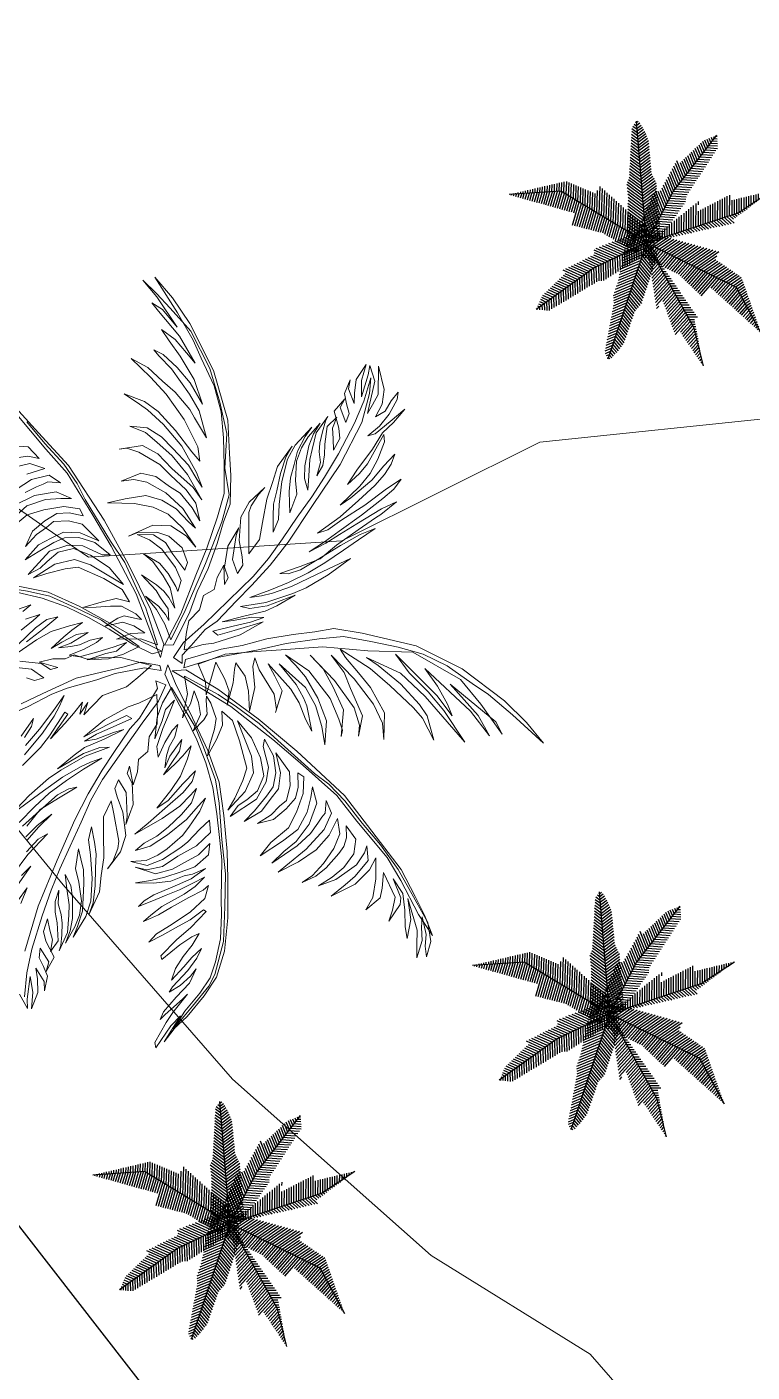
# Model space of a CAD drawing. Header units: millimetres. Extents: x 72 to 2370, y -203 to 794.
# Drawn here: x 1881.47 to 1889.5, y 192.48 to 207.35 of the extents above; entities that cross this region are included whole.
import ezdxf

# ---------------------------------------------------------------- set-up
doc = ezdxf.new("R2010")
doc.units = ezdxf.units.MM
doc.layers.add('01_Fina', color=250, linetype='Continuous', lineweight=15)
doc.layers.add('2D VEGETACION', color=74, linetype='Continuous', lineweight=5)
doc.layers.add('BOSQUENUEVO', color=64, linetype='Continuous')

# ---------------------------------------------------------------- blocks, each defined once
blk = doc.blocks.new('*X73')
at = {"color": 0}
for p, q in [((6.851, 6.865), (7.185, 7.004)), ((6.863, 6.924), (7.084, 7.017)), ((6.875, 6.983), (6.984, 7.029)), ((6.792, 6.57), (7.221, 6.749)), ((6.804, 6.629), (7.242, 6.812)), ((6.816, 6.688), (7.263, 6.874)), ((6.827, 6.747), (7.284, 6.937)), ((6.839, 6.806), (7.285, 6.992)), ((6.743, 6.333), (7.137, 6.497)), ((6.756, 6.392), (7.158, 6.56)), ((6.768, 6.451), (7.179, 6.623)), ((6.78, 6.511), (7.2, 6.686)), ((6.657, 6.026), (7.032, 6.182)), ((6.68, 6.09), (7.053, 6.245)), ((6.702, 6.153), (7.074, 6.308)), ((6.718, 6.214), (7.095, 6.371)), ((6.731, 6.273), (7.116, 6.434)), ((6.614, 5.9), (6.991, 6.057)), ((6.619, 5.848), (6.97, 5.994)), ((6.625, 5.796), (6.949, 5.931)), ((6.635, 5.963), (7.012, 6.12)), ((6.584, 5.508), (6.844, 5.616)), ((6.594, 5.566), (6.865, 5.679)), ((6.605, 5.625), (6.886, 5.742)), ((6.616, 5.684), (6.907, 5.805)), ((6.627, 5.742), (6.928, 5.868)), ((6.54, 5.273), (6.76, 5.365)), ((6.551, 5.332), (6.781, 5.428)), ((6.562, 5.39), (6.802, 5.49)), ((6.573, 5.449), (6.823, 5.553)), ((6.486, 4.98), (6.655, 5.05)), ((6.497, 5.038), (6.676, 5.113)), ((6.508, 5.097), (6.697, 5.176)), ((6.519, 5.156), (6.718, 5.239)), ((6.529, 5.214), (6.739, 5.302)), ((6.443, 4.745), (6.571, 4.798)), ((6.454, 4.803), (6.592, 4.861)), ((6.464, 4.862), (6.613, 4.924)), ((6.475, 4.921), (6.634, 4.987)), ((6.446, 4.692), (6.551, 4.736)), ((6.466, 4.646), (6.53, 4.673)), ((6.485, 4.6), (6.509, 4.61))]:
    blk.add_line(p, q, dxfattribs=at)
blk = doc.blocks.new('*X74')
at = {"color": 0}
for p, q in [((7.443, 6.454), (7.215, 6.729)), ((7.462, 6.51), (7.233, 6.785)), ((7.48, 6.566), (7.252, 6.841)), ((7.499, 6.622), (7.27, 6.896)), ((7.518, 6.678), (7.289, 6.952)), ((7.536, 6.733), (7.376, 6.926)), ((7.35, 6.175), (7.122, 6.45)), ((7.369, 6.231), (7.14, 6.506)), ((7.388, 6.287), (7.159, 6.562)), ((7.406, 6.343), (7.177, 6.617)), ((7.425, 6.399), (7.196, 6.673)), ((7.257, 5.896), (7.029, 6.171)), ((7.276, 5.952), (7.047, 6.227)), ((7.295, 6.008), (7.066, 6.283)), ((7.313, 6.064), (7.084, 6.338)), ((7.332, 6.119), (7.103, 6.394)), ((7.137, 5.65), (6.936, 5.892)), ((7.17, 5.689), (6.954, 5.948)), ((7.202, 5.729), (6.973, 6.003)), ((7.22, 5.785), (6.991, 6.059)), ((7.239, 5.84), (7.01, 6.115)), ((7.01, 5.412), (6.843, 5.613)), ((7.029, 5.467), (6.861, 5.669)), ((7.048, 5.522), (6.88, 5.724)), ((7.071, 5.573), (6.899, 5.78)), ((7.104, 5.612), (6.917, 5.836)), ((6.915, 5.136), (6.75, 5.334)), ((6.934, 5.191), (6.768, 5.39)), ((6.953, 5.246), (6.787, 5.445)), ((6.972, 5.301), (6.806, 5.501)), ((6.991, 5.357), (6.824, 5.557)), ((6.81, 4.871), (6.657, 5.055)), ((6.838, 4.915), (6.675, 5.111)), ((6.857, 4.97), (6.694, 5.166)), ((6.877, 5.025), (6.713, 5.222)), ((6.896, 5.08), (6.731, 5.278)), ((6.649, 4.674), (6.564, 4.776)), ((6.684, 4.71), (6.582, 4.831)), ((6.718, 4.747), (6.601, 4.887)), ((6.748, 4.788), (6.62, 4.943)), ((6.779, 4.83), (6.638, 4.999)), ((6.535, 4.576), (6.508, 4.608)), ((6.58, 4.601), (6.527, 4.664)), ((6.614, 4.637), (6.545, 4.72))]:
    blk.add_line(p, q, dxfattribs=at)
blk = doc.blocks.new('*X77')
at = {"color": 0}
for p, q in [((6.578, 7.011), (6.971, 6.833)), ((6.644, 7.036), (7.03, 6.861)), ((6.709, 7.061), (7.089, 6.889)), ((6.775, 7.087), (7.149, 6.917)), ((6.84, 7.112), (7.208, 6.945)), ((6.906, 7.137), (7.267, 6.974)), ((6.972, 7.162), (7.271, 7.027)), ((7.037, 7.187), (7.198, 7.115)), ((7.103, 7.212), (7.124, 7.203)), ((6.197, 6.744), (6.497, 6.609)), ((6.204, 6.851), (6.616, 6.665)), ((6.215, 6.791), (6.556, 6.637)), ((6.25, 6.885), (6.675, 6.693)), ((6.316, 6.91), (6.734, 6.721)), ((6.381, 6.936), (6.793, 6.749)), ((6.447, 6.961), (6.852, 6.777)), ((6.512, 6.986), (6.912, 6.805)), ((5.618, 6.458), (5.968, 6.299)), ((5.676, 6.486), (6.015, 6.333)), ((5.734, 6.515), (6.062, 6.367)), ((5.792, 6.544), (6.109, 6.4)), ((5.85, 6.572), (6.156, 6.434)), ((5.908, 6.601), (6.203, 6.467)), ((5.966, 6.63), (6.26, 6.496)), ((6.023, 6.658), (6.319, 6.524)), ((6.081, 6.687), (6.379, 6.552)), ((6.139, 6.716), (6.438, 6.581)), ((5.409, 6.168), (5.638, 6.064)), ((5.447, 6.206), (5.686, 6.098)), ((5.486, 6.243), (5.733, 6.131)), ((5.524, 6.281), (5.78, 6.165)), ((5.56, 6.429), (5.921, 6.266)), ((5.563, 6.318), (5.827, 6.199)), ((5.601, 6.356), (5.874, 6.232)), ((5.139, 5.906), (5.309, 5.829)), ((5.178, 5.944), (5.356, 5.863)), ((5.216, 5.981), (5.403, 5.896)), ((5.255, 6.019), (5.45, 5.93)), ((5.293, 6.056), (5.497, 5.963)), ((5.332, 6.093), (5.544, 5.997)), ((5.37, 6.131), (5.591, 6.031)), ((5.013, 5.634), (5.027, 5.627)), ((5.032, 5.68), (5.074, 5.661)), ((5.052, 5.726), (5.121, 5.695)), ((5.072, 5.772), (5.168, 5.728)), ((5.092, 5.818), (5.215, 5.762)), ((5.112, 5.864), (5.262, 5.795))]:
    blk.add_line(p, q, dxfattribs=at)
blk = doc.blocks.new('*X78')
at = {"color": 0}
for p, q in [((6.759, 6.425), (6.749, 6.728)), ((6.808, 6.457), (6.799, 6.752)), ((6.857, 6.488), (6.848, 6.775)), ((6.906, 6.519), (6.897, 6.798)), ((6.955, 6.55), (6.947, 6.822)), ((7.004, 6.582), (6.996, 6.845)), ((7.053, 6.613), (7.045, 6.868)), ((7.102, 6.644), (7.095, 6.892)), ((7.151, 6.675), (7.144, 6.915)), ((7.2, 6.707), (7.193, 6.939)), ((7.249, 6.738), (7.243, 6.962)), ((7.298, 6.769), (7.292, 6.985)), ((7.348, 6.8), (7.343, 6.941)), ((7.397, 6.832), (7.395, 6.88)), ((6.217, 6.15), (6.207, 6.471)), ((6.266, 6.179), (6.256, 6.494)), ((6.315, 6.202), (6.306, 6.518)), ((6.365, 6.206), (6.355, 6.541)), ((6.415, 6.21), (6.404, 6.565)), ((6.464, 6.238), (6.454, 6.588)), ((6.513, 6.269), (6.503, 6.611)), ((6.562, 6.3), (6.552, 6.635)), ((6.611, 6.332), (6.601, 6.658)), ((6.66, 6.363), (6.651, 6.681)), ((6.71, 6.394), (6.7, 6.705)), ((5.824, 5.913), (5.815, 6.191)), ((5.873, 5.942), (5.864, 6.226)), ((5.922, 5.972), (5.913, 6.261)), ((5.971, 6.002), (5.962, 6.296)), ((6.02, 6.031), (6.011, 6.331)), ((6.069, 6.061), (6.06, 6.366)), ((6.118, 6.09), (6.109, 6.401)), ((6.168, 6.12), (6.158, 6.436)), ((5.431, 5.676), (5.424, 5.911)), ((5.48, 5.706), (5.473, 5.946)), ((5.529, 5.735), (5.522, 5.981)), ((5.578, 5.765), (5.57, 6.016)), ((5.627, 5.795), (5.619, 6.051)), ((5.676, 5.824), (5.668, 6.086)), ((5.725, 5.854), (5.717, 6.121)), ((5.775, 5.883), (5.766, 6.156)), ((5.033, 5.606), (5.032, 5.631)), ((5.083, 5.601), (5.081, 5.666)), ((5.133, 5.596), (5.13, 5.701)), ((5.183, 5.591), (5.179, 5.736)), ((5.233, 5.586), (5.228, 5.771)), ((5.283, 5.587), (5.277, 5.806)), ((5.332, 5.617), (5.326, 5.841)), ((5.382, 5.647), (5.375, 5.876))]:
    blk.add_line(p, q, dxfattribs=at)
blk = doc.blocks.new('*X80')
at = {"color": 0}
for p, q in [((7.304, 7.045), (7.495, 7.177)), ((7.306, 7.108), (7.432, 7.195)), ((7.307, 6.987), (7.558, 7.16)), ((7.309, 7.17), (7.369, 7.212)), ((7.359, 6.962), (7.62, 7.142)), ((7.41, 6.936), (7.683, 7.125)), ((7.461, 6.911), (7.746, 7.107)), ((7.513, 6.886), (7.808, 7.09)), ((7.564, 6.861), (7.871, 7.073)), ((7.615, 6.835), (7.934, 7.055)), ((7.667, 6.81), (7.997, 7.038)), ((7.718, 6.785), (8.059, 7.02)), ((7.769, 6.759), (8.122, 7.003)), ((7.821, 6.734), (8.185, 6.985)), ((7.872, 6.709), (8.247, 6.968)), ((7.924, 6.683), (8.31, 6.95)), ((7.975, 6.658), (8.373, 6.933)), ((8.026, 6.633), (8.436, 6.915)), ((8.078, 6.608), (8.498, 6.898)), ((8.129, 6.582), (8.561, 6.88)), ((8.18, 6.557), (8.624, 6.863)), ((8.232, 6.532), (8.686, 6.845)), ((8.283, 6.506), (8.749, 6.828)), ((8.334, 6.481), (8.812, 6.81)), ((8.386, 6.456), (8.769, 6.72)), ((8.437, 6.43), (8.747, 6.644)), ((8.489, 6.405), (8.791, 6.614)), ((8.54, 6.38), (8.835, 6.584)), ((8.591, 6.354), (8.879, 6.553)), ((8.643, 6.329), (8.924, 6.523)), ((8.694, 6.304), (8.968, 6.493)), ((8.745, 6.279), (9.012, 6.462)), ((8.797, 6.253), (9.056, 6.432)), ((8.848, 6.228), (9.1, 6.402)), ((8.899, 6.203), (9.144, 6.371)), ((8.951, 6.177), (9.188, 6.341)), ((9.002, 6.152), (9.232, 6.311)), ((9.054, 6.127), (9.276, 6.28)), ((9.105, 6.101), (9.296, 6.233)), ((9.156, 6.076), (9.313, 6.184)), ((9.188, 6.037), (9.33, 6.136)), ((9.212, 5.993), (9.348, 6.087)), ((9.236, 5.949), (9.365, 6.038)), ((9.26, 5.905), (9.382, 5.989)), ((9.284, 5.86), (9.399, 5.94)), ((9.308, 5.816), (9.416, 5.891)), ((9.332, 5.772), (9.434, 5.842)), ((9.356, 5.728), (9.451, 5.793)), ((9.38, 5.684), (9.468, 5.744)), ((9.404, 5.64), (9.485, 5.696)), ((9.428, 5.596), (9.502, 5.647)), ((9.452, 5.551), (9.519, 5.598)), ((9.476, 5.507), (9.537, 5.549)), ((9.5, 5.463), (9.554, 5.5)), ((9.524, 5.419), (9.571, 5.451)), ((9.549, 5.375), (9.588, 5.402)), ((9.573, 5.331), (9.605, 5.353)), ((9.597, 5.287), (9.623, 5.304)), ((9.621, 5.242), (9.64, 5.256)), ((9.645, 5.198), (9.657, 5.207)), ((9.669, 5.154), (9.674, 5.158))]:
    blk.add_line(p, q, dxfattribs=at)
blk = doc.blocks.new('*X79')
at = {"color": 0}
for p, q in [((7.234, 6.712), (7.423, 6.93)), ((7.259, 6.818), (7.377, 6.953)), ((7.273, 6.681), (7.47, 6.907)), ((7.285, 6.924), (7.33, 6.976)), ((7.32, 6.659), (7.516, 6.884)), ((7.366, 6.636), (7.562, 6.861)), ((7.412, 6.613), (7.609, 6.839)), ((7.459, 6.59), (7.655, 6.816)), ((7.505, 6.567), (7.702, 6.793)), ((7.551, 6.544), (7.748, 6.77)), ((7.598, 6.521), (7.794, 6.747)), ((7.644, 6.498), (7.841, 6.724)), ((7.69, 6.475), (7.887, 6.701)), ((7.737, 6.452), (7.934, 6.679)), ((7.783, 6.43), (7.98, 6.656)), ((7.829, 6.407), (8.026, 6.633)), ((7.876, 6.384), (8.073, 6.61)), ((7.922, 6.361), (8.119, 6.587)), ((7.969, 6.338), (8.165, 6.564)), ((8.005, 6.304), (8.212, 6.541)), ((8.041, 6.269), (8.258, 6.519)), ((8.078, 6.235), (8.305, 6.496)), ((8.114, 6.201), (8.351, 6.473)), ((8.151, 6.167), (8.397, 6.45)), ((8.187, 6.132), (8.444, 6.427)), ((8.224, 6.098), (8.49, 6.404)), ((8.26, 6.064), (8.537, 6.381)), ((8.297, 6.03), (8.583, 6.359)), ((8.333, 5.995), (8.629, 6.336)), ((8.37, 5.961), (8.676, 6.313)), ((8.406, 5.927), (8.722, 6.29)), ((8.443, 5.893), (8.769, 6.267)), ((8.648, 6.052), (8.815, 6.244)), ((8.686, 6.02), (8.861, 6.221)), ((8.723, 5.986), (8.908, 6.199)), ((8.76, 5.953), (8.954, 6.176)), ((8.797, 5.919), (9.001, 6.153)), ((8.835, 5.886), (9.047, 6.13)), ((8.872, 5.853), (9.093, 6.107)), ((8.909, 5.819), (9.14, 6.084)), ((8.946, 5.786), (9.179, 6.053)), ((8.983, 5.752), (9.204, 6.006)), ((9.021, 5.719), (9.23, 5.959)), ((9.058, 5.686), (9.255, 5.913)), ((9.095, 5.652), (9.281, 5.866)), ((9.132, 5.619), (9.306, 5.819)), ((9.169, 5.585), (9.332, 5.772)), ((9.207, 5.552), (9.358, 5.725)), ((9.244, 5.518), (9.383, 5.678)), ((9.281, 5.485), (9.409, 5.632)), ((9.318, 5.452), (9.434, 5.585)), ((9.355, 5.418), (9.46, 5.538)), ((9.393, 5.385), (9.485, 5.491)), ((9.43, 5.351), (9.511, 5.444)), ((9.467, 5.318), (9.536, 5.397)), ((9.504, 5.285), (9.562, 5.351)), ((9.542, 5.251), (9.587, 5.304)), ((9.579, 5.218), (9.613, 5.257)), ((9.616, 5.184), (9.638, 5.21)), ((9.653, 5.151), (9.664, 5.163))]:
    blk.add_line(p, q, dxfattribs=at)
blk = doc.blocks.new('*X76')
at = {"color": 0}
for p, q in [((7.324, 6.95), (7.329, 6.95)), ((7.352, 6.9), (7.364, 6.9)), ((7.379, 6.85), (7.398, 6.85)), ((7.407, 6.8), (7.433, 6.8)), ((7.435, 6.75), (7.467, 6.75)), ((7.463, 6.7), (7.502, 6.7)), ((7.491, 6.65), (7.536, 6.65)), ((7.519, 6.6), (7.571, 6.6)), ((7.546, 6.55), (7.605, 6.55)), ((7.574, 6.5), (7.64, 6.5)), ((7.602, 6.45), (7.675, 6.45)), ((7.63, 6.4), (7.709, 6.4)), ((7.658, 6.35), (7.744, 6.35)), ((7.686, 6.3), (7.778, 6.3)), ((7.714, 6.25), (7.813, 6.25)), ((7.741, 6.2), (7.847, 6.2)), ((7.769, 6.15), (7.882, 6.15)), ((7.797, 6.1), (7.917, 6.1)), ((7.825, 6.05), (7.951, 6.05)), ((7.853, 6), (7.986, 6)), ((7.881, 5.95), (8.02, 5.95)), ((7.909, 5.9), (8.055, 5.9)), ((7.936, 5.85), (8.089, 5.85)), ((7.964, 5.8), (8.124, 5.8)), ((7.992, 5.75), (8.158, 5.75)), ((8.02, 5.7), (8.193, 5.7)), ((8.048, 5.65), (8.228, 5.65)), ((8.076, 5.6), (8.262, 5.6)), ((8.103, 5.55), (8.297, 5.55)), ((8.131, 5.5), (8.331, 5.5)), ((8.159, 5.45), (8.366, 5.45)), ((8.187, 5.4), (8.301, 5.4)), ((8.215, 5.35), (8.31, 5.35)), ((8.243, 5.3), (8.319, 5.3)), ((8.271, 5.25), (8.329, 5.25)), ((8.288, 5.2), (8.338, 5.2)), ((8.3, 5.15), (8.347, 5.15)), ((8.313, 5.1), (8.356, 5.1)), ((8.325, 5.05), (8.366, 5.05)), ((8.338, 5), (8.375, 5)), ((8.35, 4.95), (8.384, 4.95)), ((8.363, 4.9), (8.393, 4.9)), ((8.375, 4.85), (8.402, 4.85)), ((8.388, 4.8), (8.412, 4.8)), ((8.4, 4.75), (8.421, 4.75)), ((8.413, 4.7), (8.43, 4.7)), ((8.425, 4.65), (8.439, 4.65)), ((8.438, 4.6), (8.449, 4.6)), ((8.45, 4.55), (8.458, 4.55)), ((8.463, 4.5), (8.467, 4.5)), ((8.475, 4.45), (8.476, 4.45))]:
    blk.add_line(p, q, dxfattribs=at)
blk = doc.blocks.new('*X75')
at = {"color": 0}
for p, q in [((7.306, 6.959), (7.314, 6.968)), ((7.316, 6.896), (7.34, 6.922)), ((7.326, 6.832), (7.365, 6.876)), ((7.335, 6.769), (7.391, 6.83)), ((7.345, 6.705), (7.416, 6.783)), ((7.355, 6.642), (7.442, 6.737)), ((7.364, 6.578), (7.468, 6.691)), ((7.374, 6.515), (7.493, 6.645)), ((7.384, 6.451), (7.519, 6.599)), ((7.393, 6.388), (7.545, 6.553)), ((7.403, 6.324), (7.57, 6.507)), ((7.413, 6.261), (7.596, 6.461)), ((7.423, 6.197), (7.622, 6.415)), ((7.432, 6.134), (7.647, 6.369)), ((7.442, 6.07), (7.673, 6.323)), ((7.452, 6.006), (7.699, 6.277)), ((7.461, 5.943), (7.724, 6.231)), ((7.471, 5.879), (7.75, 6.185)), ((7.481, 5.816), (7.776, 6.139)), ((7.49, 5.752), (7.801, 6.093)), ((7.5, 5.689), (7.827, 6.047)), ((7.645, 5.773), (7.853, 6.001)), ((7.664, 5.72), (7.878, 5.955)), ((7.684, 5.668), (7.904, 5.908)), ((7.51, 5.625), (7.557, 5.677)), ((7.703, 5.615), (7.929, 5.862)), ((7.723, 5.562), (7.955, 5.816)), ((7.742, 5.509), (7.981, 5.77)), ((7.761, 5.456), (8.006, 5.724)), ((7.781, 5.403), (8.032, 5.678)), ((7.8, 5.35), (8.058, 5.632)), ((7.82, 5.297), (8.083, 5.586)), ((7.839, 5.245), (8.109, 5.54)), ((7.859, 5.192), (8.135, 5.494)), ((7.878, 5.139), (8.16, 5.448)), ((7.897, 5.086), (8.186, 5.402)), ((8.008, 5.132), (8.212, 5.356)), ((8.036, 5.09), (8.237, 5.31)), ((8.065, 5.047), (8.263, 5.264)), ((8.094, 5.004), (8.284, 5.213)), ((8.122, 4.962), (8.299, 5.155)), ((8.151, 4.919), (8.313, 5.097)), ((8.18, 4.876), (8.328, 5.038)), ((8.209, 4.834), (8.343, 4.98)), ((8.237, 4.791), (8.357, 4.922)), ((8.266, 4.748), (8.372, 4.864)), ((8.295, 4.705), (8.386, 4.806)), ((8.323, 4.663), (8.401, 4.747)), ((8.352, 4.62), (8.415, 4.689)), ((8.381, 4.577), (8.43, 4.631)), ((8.41, 4.535), (8.444, 4.573)), ((8.438, 4.492), (8.459, 4.515)), ((8.467, 4.449), (8.473, 4.456))]:
    blk.add_line(p, q, dxfattribs=at)
blk = doc.blocks.new('ARB16')
for points in [[(0.025, -0.003), (-0.153, 2.167)], [(0.025, -0.003), (0.504, 0.913), (1.281, 1.916)], [(0.025, -0.003), (-1.497, 0.92), (-2.419, 0.857)], [(0.025, -0.003), (1.656, 0.535), (2.249, 0.926)], [(0.025, -0.003), (-0.908, -0.446), (-1.941, -1.184)], [(0.025, -0.003), (-0.663, -2.069)], [(0.025, -0.003), (1.623, -0.79), (2.065, -1.602)], [(0.025, -0.003), (0.861, -1.504), (1.033, -2.192)]]:
    blk.add_lwpolyline(points)
at = {"xscale": -0.8550237249794747, "yscale": 0.8550237249794747, "zscale": 0.8550237249794747}
for name, p, rotation in [('*X73', (-4.622, 7.283), 166.2803685724027), ('*X74', (-4.622, 7.283), 166.2803685724027), ('*X77', (6.238, 6.005), 87.7934113527195), ('*X78', (6.238, 6.005), 87.7934113527195), ('*X80', (-1.655, -8.481), 302.5390603787091), ('*X79', (-1.655, -8.481), 302.5390603787091), ('*X75', (-0.524, 8.622), 137.3938790022308), ('*X76', (-0.524, 8.622), 137.3938790022308)]:
    blk.add_blockref(name, p, dxfattribs=dict(at, rotation=rotation))
at = {"xscale": 0.8550237249794747, "yscale": 0.8550237249794747, "zscale": 0.8550237249794747}
for name in ['*X77', '*X73', '*X80', '*X78', '*X74', '*X79', '*X75', '*X76']:
    blk.add_blockref(name, (-6.217, -5.98), dxfattribs=at)
blk = doc.blocks.new('A-19')
at = {"layer": '2D VEGETACION'}
for points in [[(0.0015, 0.0278), (-0.0009, 0.1149), (0.0033, 0.1653), (0.003, 0.2253), (0.0087, 0.2883), (0.0156, 0.3399), (0.0192, 0.3846), (0.0468, 0.4471), (0.0704, 0.4926), (0.1082, 0.5631), (0.1877, 0.6544), (0.2856, 0.7318), (0.3487, 0.7691), (0.4059, 0.796), (0.3228, 0.7418), (0.2623, 0.6993), (0.2272, 0.6687), (0.1717, 0.6222), (0.131, 0.5739), (0.1002, 0.5207), (0.071, 0.4617), (0.0431, 0.4023), (0.0344, 0.3455), (0.0252, 0.267), (0.0228, 0.1992), (0.0162, 0.1014), (0.02, 0.0183), (0.0015, 0.0278), (0.0015, 0.0278)], [(0.0203, 0.0539), (0.0636, 0.0603), (0.0947, 0.0535), (0.0553, 0.0779), (0.0256, 0.0951), (0.0702, 0.1054), (0.0999, 0.1087), (0.1309, 0.0953), (0.0837, 0.1225), (0.0539, 0.1332), (0.0397, 0.1405), (0.0753, 0.154), (0.1114, 0.1528), (0.1577, 0.1435), (0.1069, 0.169), (0.058, 0.1771), (0.0395, 0.1866), (0.0691, 0.1899), (0.134, 0.2097), (0.1704, 0.2054), (0.1764, 0.2018), (0.131, 0.2298), (0.0929, 0.2215), (0.061, 0.214), (0.1319, 0.2506), (0.1687, 0.2615), (0.2093, 0.2667), (0.2403, 0.2738), (0.1795, 0.2774), (0.1594, 0.2744), (0.1248, 0.2656), (0.0676, 0.2386), (0.137, 0.2853), (0.1843, 0.2969), (0.2357, 0.2996), (0.2795, 0.2955), (0.226, 0.3133), (0.1688, 0.3068), (0.1128, 0.2911), (0.0811, 0.2762), (0.0507, 0.2586), (0.1009, 0.3027), (0.1769, 0.3353), (0.2293, 0.3428), (0.2563, 0.3448), (0.2705, 0.3375), (0.2109, 0.3589), (0.1524, 0.3485), (0.1051, 0.337), (0.0659, 0.3152), (0.1382, 0.3558), (0.2128, 0.3845), (0.2551, 0.3862), (0.2797, 0.3773), (0.2353, 0.3984), (0.1663, 0.3873), (0.1258, 0.3822), (0.0788, 0.3632), (0.1458, 0.4013), (0.2156, 0.431), (0.2641, 0.4399), (0.3027, 0.4334), (0.2418, 0.4509), (0.1757, 0.4337), (0.1352, 0.4146), (0.0921, 0.3943), (0.0706, 0.3874), (0.132, 0.4442), (0.1824, 0.4788), (0.2477, 0.5203), (0.2767, 0.534), (0.334, 0.5471), (0.274, 0.5467), (0.2437, 0.5357), (0.1851, 0.5048), (0.1298, 0.4647), (0.1049, 0.4423), (0.1609, 0.5106), (0.2289, 0.5534), (0.357, 0.617), (0.2719, 0.5877), (0.22, 0.5632), (0.1653, 0.5309), (0.1148, 0.5103), (0.2334, 0.5803), (0.2892, 0.6034), (0.2595, 0.6001), (0.2127, 0.5877), (0.1644, 0.5692), (0.2894, 0.6486), (0.3566, 0.6771), (0.3041, 0.6631), (0.2156, 0.6181), (0.3288, 0.6995), (0.3608, 0.707), (0.2796, 0.6762), (0.2109, 0.6439), (0.1201, 0.5516), (0.0908, 0.4495), (0.0545, 0.3486), (0.0366, 0.252), (0.0253, 0.1939), (0.0132, 0.1215), (0.0203, 0.0539), (0.0203, 0.0539)], [(-0.0211, 0.0301), (-0.0218, 0.0771), (-0.0186, 0.1022), (-0.0223, 0.1672), (-0.0379, 0.2276), (-0.0352, 0.1557), (-0.0348, 0.1161), (-0.0467, 0.1072), (-0.0461, 0.156), (-0.0447, 0.1986), (-0.0474, 0.2317), (-0.0558, 0.204), (-0.0586, 0.1597), (-0.0627, 0.1341), (-0.0628, 0.1868), (-0.0611, 0.2381), (-0.0666, 0.2678), (-0.0798, 0.3164), (-0.0723, 0.2457), (-0.0767, 0.205), (-0.0863, 0.1843), (-0.0806, 0.2451), (-0.0851, 0.3117), (-0.0904, 0.3458), (-0.107, 0.4036), (-0.1304, 0.4646), (-0.1149, 0.3794), (-0.1021, 0.3134), (-0.0979, 0.2659), (-0.0981, 0.2389), (-0.1013, 0.2116), (-0.1067, 0.2618), (-0.1126, 0.3085), (-0.1236, 0.3592), (-0.1361, 0.4038), (-0.1541, 0.4534), (-0.1688, 0.4938), (-0.1848, 0.539), (-0.18, 0.5014), (-0.1664, 0.4498), (-0.1478, 0.3876), (-0.1344, 0.3433), (-0.133, 0.3128), (-0.1382, 0.2942), (-0.1427, 0.3448), (-0.148, 0.395), (-0.1696, 0.4407), (-0.1918, 0.4991), (-0.2085, 0.546), (-0.213, 0.5601), (-0.2333, 0.6032), (-0.226, 0.5647), (-0.2061, 0.4999), (-0.1919, 0.4539), (-0.1802, 0.4175), (-0.1703, 0.3737), (-0.1846, 0.4154), (-0.2002, 0.4553), (-0.2232, 0.5155), (-0.2488, 0.5744), (-0.2633, 0.6052), (-0.2815, 0.6278), (-0.2685, 0.5887), (-0.2437, 0.5294), (-0.2243, 0.4676), (-0.2095, 0.4295), (-0.2083, 0.4042), (-0.2321, 0.4661), (-0.2584, 0.5172), (-0.2834, 0.5634), (-0.3023, 0.5921), (-0.3223, 0.6139), (-0.3428, 0.6279), (-0.3223, 0.5956), (-0.297, 0.5602), (-0.2692, 0.5013), (-0.2589, 0.4728), (-0.2907, 0.5288), (-0.3131, 0.5602), (-0.3416, 0.5865), (-0.3772, 0.6117), (-0.3945, 0.6143), (-0.3659, 0.5879), (-0.3366, 0.5598), (-0.3197, 0.5355), (-0.3018, 0.5021), (-0.3285, 0.5314), (-0.3674, 0.5797), (-0.3989, 0.6122), (-0.416, 0.6439), (-0.4396, 0.6779), (-0.4201, 0.6366), (-0.4006, 0.5953), (-0.4006, 0.577), (-0.4159, 0.6095), (-0.4374, 0.6392), (-0.466, 0.6655), (-0.4823, 0.6728), (-0.4667, 0.6512), (-0.4467, 0.6316), (-0.4399, 0.6057), (-0.4647, 0.6285), (-0.497, 0.6423), (-0.5531, 0.6427), (-0.4891, 0.6256), (-0.4691, 0.606), (-0.4516, 0.5895), (-0.5213, 0.6254), (-0.5601, 0.6233), (-0.5398, 0.6145), (-0.4939, 0.5856), (-0.5307, 0.5952), (-0.5641, 0.616), (-0.5362, 0.584), (-0.506, 0.5724), (-0.4822, 0.5654), (-0.5197, 0.5606), (-0.5391, 0.5697), (-0.5109, 0.5486), (-0.4865, 0.5472), (-0.463, 0.5475), (-0.4442, 0.5349), (-0.4821, 0.531), (-0.4992, 0.5466), (-0.4768, 0.5152), (-0.435, 0.5156), (-0.4116, 0.5115), (-0.3886, 0.4901), (-0.415, 0.496), (-0.4389, 0.5008), (-0.4616, 0.517), (-0.4465, 0.4897), (-0.4068, 0.474), (-0.3831, 0.4669), (-0.3598, 0.4564), (-0.3398, 0.4368), (-0.3677, 0.4527), (-0.3933, 0.4567), (-0.4123, 0.4628), (-0.4368, 0.476), (-0.4591, 0.4891), (-0.4685, 0.4976), (-0.4385, 0.4612), (-0.4024, 0.4417), (-0.3809, 0.4303), (-0.3442, 0.4186), (-0.3122, 0.4079), (-0.3409, 0.4072), (-0.3695, 0.4153), (-0.4129, 0.4367), (-0.4373, 0.4543), (-0.4582, 0.4756), (-0.4337, 0.4398), (-0.4129, 0.4185), (-0.3855, 0.3991), (-0.3414, 0.3855), (-0.3098, 0.38), (-0.2713, 0.353), (-0.2942, 0.3583), (-0.3206, 0.3641), (-0.3508, 0.3757), (-0.3787, 0.3916), (-0.4075, 0.407), (-0.4361, 0.4333), (-0.4534, 0.4542), (-0.4228, 0.4052), (-0.3947, 0.3798), (-0.3478, 0.3534), (-0.2965, 0.3336), (-0.2624, 0.3228), (-0.2372, 0.3035), (-0.2726, 0.3126), (-0.3003, 0.321), (-0.3291, 0.3365), (-0.3669, 0.3552), (-0.4008, 0.3768), (-0.4216, 0.3982), (-0.384, 0.3525), (-0.3505, 0.3317), (-0.3158, 0.3083), (-0.265, 0.285), (-0.228, 0.268), (-0.2017, 0.2352), (-0.232, 0.2425), (-0.296, 0.2596), (-0.3102, 0.269), (-0.3318, 0.2922), (-0.344, 0.3112), (-0.3198, 0.2667), (-0.2904, 0.2386), (-0.2378, 0.2204), (-0.1991, 0.2182), (-0.1792, 0.2147), (-0.1635, 0.1974), (-0.1988, 0.1947), (-0.2513, 0.2172), (-0.2672, 0.228), (-0.2319, 0.192), (-0.1858, 0.1718), (-0.1597, 0.1734), (-0.1464, 0.1613), (-0.191, 0.1715), (-0.1663, 0.1487), (-0.1414, 0.1346), (-0.1334, 0.1062), (-0.1037, 0.089), (-0.0849, 0.0581), (-0.0599, 0.0462), (-0.0211, 0.0301), (-0.0211, 0.0301)], [(-0.1021, 0.179), (-0.1281, 0.2227), (-0.1634, 0.277), (-0.2052, 0.3315), (-0.2743, 0.4096), (-0.3519, 0.4967), (-0.4346, 0.5717), (-0.4961, 0.6061), (-0.531, 0.6187), (-0.4825, 0.5889), (-0.4372, 0.5543), (-0.3767, 0.499), (-0.3316, 0.4536), (-0.2943, 0.4131), (-0.2566, 0.3674), (-0.2163, 0.3208), (-0.1795, 0.2769), (-0.1474, 0.2318), (-0.0676, 0.0899), (-0.0385, 0.0327), (-0.0096, 0.0011), (0.0086, 0.0172), (-0.01, 0.0224), (-0.0268, 0.0489), (-0.055, 0.0905), (-0.0668, 0.1225), (-0.1021, 0.179), (-0.1021, 0.179)], [(0.0257, 0.022), (0.0889, 0.0841), (0.1807, 0.1586), (0.2771, 0.2277), (0.4069, 0.3105), (0.5049, 0.3513), (0.6099, 0.3954), (0.6794, 0.4121), (0.7275, 0.4219), (0.7794, 0.4281), (0.7229, 0.4089), (0.6345, 0.3888), (0.5741, 0.371), (0.4729, 0.3233), (0.4026, 0.2923), (0.3058, 0.2284), (0.2364, 0.1795), (0.1359, 0.1031), (0.0776, 0.0465), (0.0202, -0.0096), (0.0257, 0.022), (0.0257, 0.022)], [(0.0395, 0.0156), (0.0812, 0.0116), (0.1332, -0.0144), (0.1064, 0.0128), (0.0785, 0.0287), (0.1082, 0.0319), (0.1364, 0.0291), (0.1693, 0.0027), (0.1504, 0.0335), (0.1398, 0.0447), (0.1081, 0.0502), (0.0978, 0.0539), (0.1166, 0.0596), (0.155, 0.0626), (0.1782, 0.052), (0.2083, 0.034), (0.2349, 0.0207), (0.2026, 0.0506), (0.1735, 0.0735), (0.1415, 0.0799), (0.1693, 0.0984), (0.2199, 0.1029), (0.2864, 0.1031), (0.3126, 0.0864), (0.3476, 0.0577), (0.3714, 0.0346), (0.3387, 0.0858), (0.3011, 0.1154), (0.262, 0.1206), (0.2171, 0.1155), (0.1726, 0.1096), (0.2201, 0.132), (0.2708, 0.1409), (0.3142, 0.1377), (0.3446, 0.1144), (0.3587, 0.0845), (0.3664, 0.0612), (0.3867, 0.0364), (0.3631, 0.107), (0.3295, 0.1395), (0.2972, 0.1533), (0.2467, 0.1532), (0.2303, 0.1605), (0.2745, 0.1717), (0.3144, 0.1668), (0.345, 0.1522), (0.3623, 0.1314), (0.3881, 0.0951), (0.4065, 0.0651), (0.3932, 0.1115), (0.3721, 0.1381), (0.3526, 0.1633), (0.3169, 0.1777), (0.269, 0.1787), (0.3199, 0.1985), (0.352, 0.1921), (0.3838, 0.1748), (0.3929, 0.1555), (0.4076, 0.1312), (0.4194, 0.0948), (0.4194, 0.1335), (0.4028, 0.1687), (0.3843, 0.1966), (0.3602, 0.2089), (0.3273, 0.217), (0.3402, 0.2285), (0.3778, 0.2172), (0.4163, 0.1902), (0.4475, 0.1629), (0.4707, 0.1136), (0.4943, 0.0818), (0.474, 0.141), (0.4571, 0.1836), (0.423, 0.2148), (0.3912, 0.2321), (0.3684, 0.2417), (0.408, 0.2421), (0.4512, 0.212), (0.4829, 0.1721), (0.4991, 0.1378), (0.5183, 0.1039), (0.4938, 0.1719), (0.4738, 0.2097), (0.4543, 0.2328), (0.4429, 0.2457), (0.4361, 0.2554), (0.4076, 0.2656), (0.4399, 0.2701), (0.4728, 0.2437), (0.5064, 0.1907), (0.533, 0.1344), (0.5429, 0.1133), (0.5311, 0.1658), (0.5143, 0.2127), (0.4887, 0.2512), (0.4554, 0.2806), (0.4918, 0.2763), (0.5218, 0.2539), (0.5498, 0.2219), (0.5704, 0.1897), (0.5802, 0.162), (0.5744, 0.197), (0.5612, 0.2251), (0.5359, 0.2627), (0.5232, 0.2782), (0.5048, 0.2899), (0.4771, 0.2962), (0.5135, 0.3102), (0.5458, 0.2964), (0.5708, 0.2662), (0.5862, 0.2337), (0.5979, 0.1973), (0.5937, 0.2405), (0.5843, 0.2651), (0.5728, 0.2962), (0.5499, 0.322), (0.5349, 0.331), (0.5696, 0.3259), (0.5978, 0.2865), (0.6111, 0.2584), (0.6293, 0.2196), (0.616, 0.2822), (0.5913, 0.3232), (0.5682, 0.3446), (0.6158, 0.3326), (0.6567, 0.3143), (0.6806, 0.2911), (0.6619, 0.3307), (0.6408, 0.3412), (0.6059, 0.3538), (0.6692, 0.3654), (0.6972, 0.3517), (0.7203, 0.3368), (0.6894, 0.3727), (0.6739, 0.3783), (0.6263, 0.372), (0.6653, 0.385), (0.7044, 0.3798), (0.7429, 0.3711), (0.7711, 0.3682), (0.7294, 0.3883), (0.6795, 0.3938), (0.7578, 0.3964), (0.7915, 0.3865), (0.8209, 0.3788), (0.7845, 0.4014), (0.7546, 0.4078), (0.7304, 0.4157), (0.773, 0.4143), (0.7989, 0.405), (0.8241, 0.4018), (0.7915, 0.4209), (0.7463, 0.4254), (0.6574, 0.4017), (0.6076, 0.389), (0.5413, 0.3631), (0.4806, 0.3344), (0.419, 0.3076), (0.3714, 0.2808), (0.3386, 0.2546), (0.2419, 0.1907), (0.1915, 0.1583), (0.1405, 0.116), (0.101, 0.0812), (0.0395, 0.0156), (0.0395, 0.0156)], [(-0.0517, 0.006), (-0.0914, 0.0012), (-0.1295, -0.0092), (-0.1664, -0.0266), (-0.1358, -0.0025), (-0.113, 0.0083), (-0.0968, 0.0127), (-0.1241, 0.0181), (-0.1543, 0.007), (-0.1732, 0.0014), (-0.2177, -0.0228), (-0.1861, 0.006), (-0.1671, 0.0182), (-0.1495, 0.0265), (-0.1215, 0.0333), (-0.1707, 0.0348), (-0.2022, 0.0264), (-0.2413, 0.0112), (-0.2643, -0.0061), (-0.234, 0.0254), (-0.2049, 0.0391), (-0.1708, 0.0487), (-0.1577, 0.0506), (-0.1813, 0.0642), (-0.2145, 0.0593), (-0.2641, 0.0391), (-0.2929, 0.0159), (-0.3126, -0.0085), (-0.3022, 0.0287), (-0.2773, 0.0512), (-0.2466, 0.0614), (-0.2023, 0.079), (-0.2181, 0.0899), (-0.2552, 0.0864), (-0.2901, 0.0624), (-0.3064, 0.0375), (-0.3169, -0.0062), (-0.3135, -0.0293), (-0.3243, 0.0322), (-0.3125, 0.0733), (-0.2801, 0.1026), (-0.2484, 0.1175), (-0.3001, 0.0996), (-0.3408, 0.074), (-0.3654, 0.0441), (-0.385, 0.0036), (-0.3931, -0.0249), (-0.4025, -0.0573), (-0.4011, -0.0147), (-0.3961, 0.0339), (-0.3766, 0.0678), (-0.3477, 0.0954), (-0.3111, 0.1159), (-0.2921, 0.1281), (-0.3443, 0.111), (-0.3906, 0.0816), (-0.4258, 0.0446), (-0.4404, 0.0162), (-0.4437, -0.0133), (-0.45, 0.0364), (-0.434, 0.0687), (-0.4029, 0.0941), (-0.3812, 0.114), (-0.3407, 0.1331), (-0.3065, 0.1428), (-0.3492, 0.1442), (-0.3856, 0.1302), (-0.4284, 0.1025), (-0.4588, 0.0849), (-0.4998, 0.0441), (-0.516, 0.0192), (-0.5182, 0.001), (-0.5121, 0.0566), (-0.4845, 0.0868), (-0.4426, 0.1098), (-0.3861, 0.1472), (-0.3532, 0.1595), (-0.4192, 0.1423), (-0.4711, 0.1178), (-0.5113, 0.0914), (-0.5405, 0.0711), (-0.5639, 0.0386), (-0.55, 0.0775), (-0.521, 0.1051), (-0.488, 0.1239), (-0.44, 0.1498), (-0.4032, 0.1607), (-0.3817, 0.1676), (-0.4187, 0.1641), (-0.4875, 0.1456), (-0.5482, 0.117), (-0.591, 0.0893), (-0.6088, 0.0744), (-0.6412, 0.0452), (-0.6115, 0.0871), (-0.5805, 0.1125), (-0.5272, 0.1409), (-0.4688, 0.1652), (-0.4424, 0.1777), (-0.4766, 0.1819), (-0.547, 0.167), (-0.6155, 0.1412), (-0.6635, 0.1153), (-0.7178, 0.0822), (-0.6879, 0.1146), (-0.6473, 0.1402), (-0.615, 0.1629), (-0.5666, 0.1857), (-0.5447, 0.1918), (-0.4917, 0.2071), (-0.5583, 0.2069), (-0.6017, 0.1939), (-0.6701, 0.1681), (-0.7067, 0.1476), (-0.7243, 0.1393), (-0.7082, 0.1577), (-0.6702, 0.182), (-0.6271, 0.2023), (-0.5711, 0.218), (-0.6325, 0.2138), (-0.6939, 0.1956), (-0.7356, 0.1792), (-0.7663, 0.169), (-0.7352, 0.1944), (-0.6983, 0.2118), (-0.6692, 0.2255), (-0.7406, 0.2058), (-0.8101, 0.173), (-0.833, 0.1623), (-0.8116, 0.1831), (-0.7624, 0.2063), (-0.8435, 0.1777), (-0.8901, 0.1557), (-0.8513, 0.1783), (-0.8095, 0.2013), (-0.7447, 0.2351), (-0.6481, 0.2559), (-0.5658, 0.2592), (-0.4902, 0.2562), (-0.4116, 0.2309), (-0.3486, 0.2251), (-0.2911, 0.192), (-0.2059, 0.13), (-0.1106, 0.0556), (-0.0517, 0.006), (-0.0517, 0.006)], [(-0.039, 0.0087), (-0.1047, 0.0659), (-0.1462, 0.0947), (-0.1923, 0.1332), (-0.2446, 0.1688), (-0.2897, 0.1959), (-0.3265, 0.2216), (-0.3913, 0.2404), (-0.4424, 0.2508), (-0.5199, 0.2669), (-0.6418, 0.2632), (-0.763, 0.2372), (-0.8318, 0.2123), (-0.8899, 0.1849), (-0.7944, 0.2149), (-0.723, 0.2346), (-0.6771, 0.2422), (-0.6059, 0.2554), (-0.5428, 0.2561), (-0.4821, 0.246), (-0.4181, 0.2311), (-0.3545, 0.2148), (-0.3051, 0.1854), (-0.2396, 0.1421), (-0.1848, 0.1013), (-0.1052, 0.0442), (-0.0434, -0.0116), (-0.039, 0.0087), (-0.039, 0.0087)], [(0.0228, -0.0288), (0.0033, -0.0157), (0.0551, -0.0089), (0.1244, 0.0065), (0.2228, 0.0249), (0.3021, 0.0316), (0.3811, 0.022), (0.4649, 0.0086), (0.5278, -0.0063), (0.6172, -0.0289), (0.6912, -0.0563), (0.7454, -0.0904), (0.7812, -0.1299), (0.8181, -0.1804), (0.8391, -0.22), (0.8047, -0.1829), (0.7723, -0.1377), (0.7432, -0.1054), (0.7103, -0.0835), (0.6604, -0.0582), (0.6056, -0.0417), (0.5695, -0.0332), (0.4813, -0.0087), (0.4357, -0.0015), (0.3728, 0.0078), (0.3107, 0.014), (0.2496, 0.0129), (0.1922, 0.006), (0.1373, -0.005), (0.0714, -0.0205), (0.0228, -0.0288), (0.0228, -0.0288)], [(0.0571, -0.0214), (0.0868, -0.051), (0.1166, -0.0715), (0.1645, -0.0899), (0.128, -0.0622), (0.1044, -0.0481), (0.0881, -0.0216), (0.1152, -0.0415), (0.1457, -0.065), (0.1837, -0.0895), (0.2089, -0.0934), (0.1793, -0.0694), (0.1561, -0.0448), (0.1459, -0.0283), (0.1721, -0.0429), (0.1917, -0.0617), (0.2102, -0.0732), (0.2365, -0.0843), (0.2134, -0.0655), (0.1826, -0.0285), (0.2073, -0.0407), (0.233, -0.0694), (0.2524, -0.0917), (0.2327, -0.0559), (0.2204, -0.036), (0.2024, -0.0105), (0.2296, -0.0269), (0.2651, -0.053), (0.2924, -0.0842), (0.3241, -0.1263), (0.3136, -0.0962), (0.2843, -0.0526), (0.2618, -0.0161), (0.284, -0.0299), (0.3039, -0.0565), (0.3299, -0.1079), (0.3533, -0.1551), (0.3706, -0.1924), (0.3511, -0.12), (0.3333, -0.0726), (0.3144, -0.042), (0.3031, -0.0238), (0.3329, -0.0443), (0.3535, -0.0739), (0.3743, -0.1113), (0.388, -0.1428), (0.3971, -0.1761), (0.4084, -0.2), (0.407, -0.1643), (0.3919, -0.1176), (0.3676, -0.0652), (0.3434, -0.0298), (0.3307, -0.0091), (0.3569, -0.0295), (0.3867, -0.0648), (0.402, -0.084), (0.4229, -0.1271), (0.4325, -0.152), (0.4374, -0.1821), (0.4305, -0.2172), (0.4493, -0.1828), (0.4449, -0.1443), (0.4283, -0.0951), (0.4196, -0.0754), (0.3981, -0.0406), (0.3834, -0.0131), (0.4118, -0.0184), (0.4342, -0.0584), (0.4468, -0.1066), (0.461, -0.1481), (0.4591, -0.1858), (0.4461, -0.211), (0.4733, -0.168), (0.4731, -0.1269), (0.465, -0.0953), (0.4561, -0.0586), (0.4361, -0.0263), (0.4614, -0.0358), (0.4806, -0.0743), (0.4845, -0.1085), (0.4869, -0.1493), (0.486, -0.183), (0.4822, -0.2196), (0.4934, -0.1784), (0.4994, -0.1381), (0.4955, -0.104), (0.4967, -0.0838), (0.4911, -0.0506), (0.506, -0.0895), (0.5143, -0.1381), (0.5202, -0.1847), (0.5282, -0.2107), (0.5379, -0.2264), (0.5327, -0.1828), (0.5282, -0.157), (0.5242, -0.1228), (0.5168, -0.0885), (0.5098, -0.0586), (0.5261, -0.0851), (0.5367, -0.1151), (0.5519, -0.1732), (0.5651, -0.2039), (0.5752, -0.2239), (0.5687, -0.1856), (0.5591, -0.1516), (0.5472, -0.1063), (0.5391, -0.0691), (0.5321, -0.054), (0.5593, -0.0703), (0.5808, -0.1108), (0.5995, -0.1632), (0.6116, -0.2015), (0.6254, -0.2238), (0.6175, -0.1887), (0.6068, -0.1473), (0.5992, -0.1165), (0.5846, -0.0798), (0.5894, -0.0746), (0.6169, -0.1193), (0.6363, -0.1599), (0.6639, -0.2046), (0.6731, -0.2047), (0.6503, -0.1548), (0.6387, -0.123), (0.6361, -0.1041), (0.6582, -0.127), (0.6786, -0.1544), (0.7018, -0.179), (0.7255, -0.1952), (0.703, -0.1588), (0.686, -0.135), (0.6714, -0.1075), (0.6907, -0.1241), (0.7138, -0.1521), (0.7414, -0.1968), (0.7523, -0.2072), (0.7436, -0.1783), (0.7279, -0.1491), (0.715, -0.1319), (0.7433, -0.1556), (0.7674, -0.1945), (0.7938, -0.2319), (0.8093, -0.244), (0.8007, -0.23), (0.7762, -0.1811), (0.7675, -0.167), (0.8003, -0.2108), (0.8192, -0.2322), (0.8584, -0.2698), (0.8707, -0.2713), (0.8298, -0.2234), (0.8124, -0.1953), (0.8621, -0.248), (0.8226, -0.197), (0.7976, -0.1621), (0.7618, -0.1133), (0.7386, -0.0923), (0.6687, -0.0531), (0.5901, -0.0296), (0.5153, -0.0083), (0.4348, 0.0037), (0.35, 0.0188), (0.2949, 0.0248), (0.2131, 0.0166), (0.1613, 0.0098), (0.0571, -0.0214), (0.0571, -0.0214)], [(-0.0485, -0.028), (-0.072, -0.0627), (-0.0854, -0.1185), (-0.0898, -0.0819), (-0.0834, -0.0499), (-0.1061, -0.0702), (-0.121, -0.0934), (-0.1224, -0.136), (-0.1329, -0.1022), (-0.1347, -0.087), (-0.1193, -0.0582), (-0.116, -0.0491), (-0.1319, -0.0587), (-0.1582, -0.0873), (-0.1649, -0.1119), (-0.1705, -0.1457), (-0.1777, -0.176), (-0.1793, -0.1316), (-0.1784, -0.0947), (-0.163, -0.0659), (-0.1958, -0.076), (-0.2319, -0.1113), (-0.2731, -0.163), (-0.2768, -0.1938), (-0.2774, -0.2381), (-0.2747, -0.2713), (-0.2939, -0.2147), (-0.2928, -0.1669), (-0.2711, -0.133), (-0.2386, -0.1015), (-0.2061, -0.0701), (-0.2536, -0.0925), (-0.2932, -0.1273), (-0.3183, -0.1628), (-0.3192, -0.1998), (-0.3047, -0.2306), (-0.2929, -0.2508), (-0.2858, -0.2819), (-0.3262, -0.2192), (-0.3295, -0.1734), (-0.3187, -0.1393), (-0.2865, -0.1005), (-0.2821, -0.0823), (-0.3193, -0.1106), (-0.3401, -0.144), (-0.3482, -0.1769), (-0.3441, -0.204), (-0.332, -0.2456), (-0.321, -0.2802), (-0.3475, -0.24), (-0.3555, -0.2072), (-0.3617, -0.1757), (-0.3504, -0.1381), (-0.3208, -0.1005), (-0.3689, -0.1286), (-0.3843, -0.1574), (-0.3917, -0.192), (-0.3825, -0.2114), (-0.3719, -0.2386), (-0.3513, -0.2708), (-0.3825, -0.2457), (-0.3986, -0.2114), (-0.4083, -0.1795), (-0.4021, -0.1517), (-0.3874, -0.1212), (-0.4053, -0.1243), (-0.4197, -0.16), (-0.4242, -0.2074), (-0.423, -0.2487), (-0.3993, -0.2989)], [(-0.4229, -0.2831), (-0.4438, -0.2435), (-0.4471, -0.1977), (-0.4401, -0.1622), (-0.4335, -0.1375), (-0.4577, -0.1683), (-0.4624, -0.22), (-0.4522, -0.2711)], [(-0.4746, -0.2397), (-0.4808, -0.2104), (-0.4835, -0.1934), (-0.4858, -0.1816), (-0.4756, -0.1531), (-0.5, -0.1743), (-0.501, -0.2178), (-0.481, -0.2761)], [(-0.516, -0.2248), (-0.5185, -0.1808), (-0.5383, -0.2117), (-0.5392, -0.2487)], [(-0.5588, -0.2343), (-0.5566, -0.2117), (-0.5443, -0.1876), (-0.5778, -0.2056), (-0.5886, -0.2397)], [(-0.6358, -0.1942), (-0.5751, -0.1656), (-0.5165, -0.1348), (-0.4643, -0.1155), (-0.4232, -0.1069), (-0.3132, -0.0733), (-0.2558, -0.0537), (-0.1903, -0.0422), (-0.1387, -0.0329), (-0.0485, -0.028), (-0.0485, -0.028)], [(-0.046, -0.0129), (-0.1337, -0.023), (-0.2487, -0.0461), (-0.3646, -0.076), (-0.5106, -0.1245), (-0.6036, -0.1737), (-0.7053, -0.227), (-0.7619, -0.2688), (-0.7997, -0.3006), (-0.8383, -0.3371), (-0.7871, -0.3043), (-0.715, -0.2499), (-0.6637, -0.2149), (-0.5616, -0.1668), (-0.4939, -0.1327), (-0.383, -0.0987), (-0.3015, -0.0753), (-0.1777, -0.0459), (-0.0979, -0.0373), (-0.0172, -0.0283), (-0.046, -0.0129), (-0.046, -0.0129)], [(-0.0307, -0.0454), (-0.031, -0.0219), (-0.065, -0.0616), (-0.1153, -0.1122), (-0.1835, -0.1842), (-0.2337, -0.2465), (-0.2684, -0.3188)], [(-0.2523, -0.3188), (-0.2236, -0.2633), (-0.1894, -0.2128), (-0.1519, -0.1692), (-0.1126, -0.1292), (-0.0628, -0.0821), (-0.0307, -0.0454), (-0.0307, -0.0454)], [(-0.005, -0.0541), (0.0149, -0.0923), (0.0289, -0.1233), (0.0344, -0.1838), (0.0676, -0.2377), (0.0416, -0.2216), (0.0637, -0.2465), (0.0378, -0.2335), (0.0588, -0.2609), (0.0756, -0.2857), (0.1025, -0.3285), (0.0566, -0.2742), (0.0504, -0.2797), (0.0954, -0.3291), (0.1163, -0.3565), (0.1467, -0.4084)], [(0.1237, -0.3974), (0.0853, -0.3434), (0.0534, -0.3067), (0.0338, -0.2881), (0.0118, -0.2716), (0.0444, -0.3102), (0.0744, -0.3476), (0.103, -0.3897)], [(0.0841, -0.3866), (0.0631, -0.3644), (0.0461, -0.3553), (0.0795, -0.3935)], [(-0.051, -0.3468), (-0.0397, -0.3299), (-0.041, -0.3075), (-0.0677, -0.3303), (-0.0878, -0.3838)], [(-0.0926, -0.3523), (-0.0753, -0.3051), (-0.0561, -0.2873), (-0.0557, -0.2694), (-0.0792, -0.3086), (-0.0785, -0.275), (-0.0715, -0.2473), (-0.0753, -0.2238), (-0.0574, -0.1971), (-0.0534, -0.1695), (-0.0415, -0.1191), (-0.005, -0.0541), (-0.005, -0.0541)], [(-0.0028, -0.2605), (0.0014, -0.2985), (0.0162, -0.3616), (0.0266, -0.4295)], [(0.0054, -0.3741), (-0.0054, -0.3189), (-0.0203, -0.2339), (-0.0191, -0.172), (-0.018, -0.1205), (-0.0191, -0.0772), (0, -0.0344), (0.0126, -0.0348), (-0.0036, -0.0712), (-0.0051, -0.0999), (-0.0079, -0.1416), (-0.0049, -0.1874), (-0.0028, -0.2605), (-0.0028, -0.2605)], [(0.1719, -0.1914), (0.2051, -0.2286), (0.2508, -0.2747), (0.3021, -0.3203), (0.3839, -0.3847), (0.4779, -0.4558), (0.5726, -0.5131)], [(0.6761, -0.5412), (0.6229, -0.521), (0.5719, -0.4956), (0.502, -0.4526), (0.4492, -0.4165), (0.4049, -0.3838), (0.3599, -0.3468), (0.311, -0.3078), (0.2671, -0.2724), (0.2266, -0.2333), (0.1215, -0.109), (0.0813, -0.0588), (0.0478, -0.0327), (0.0328, -0.0533), (0.0514, -0.0541), (0.0737, -0.0764), (0.1084, -0.1125), (0.1269, -0.1411), (0.1719, -0.1914), (0.1719, -0.1914)], [(0.0646, -0.059), (0.0741, -0.105), (0.0755, -0.1317), (0.0916, -0.1934), (0.118, -0.2511), (0.1021, -0.1797), (0.0942, -0.1409), (0.1049, -0.1307), (0.1128, -0.1779), (0.1194, -0.22), (0.1283, -0.252), (0.1306, -0.2239), (0.1256, -0.1806), (0.1248, -0.1547), (0.1356, -0.2058), (0.1431, -0.2557), (0.154, -0.2839), (0.1753, -0.3297), (0.156, -0.2619), (0.1521, -0.2203), (0.1569, -0.1987), (0.1627, -0.2595), (0.1805, -0.3236), (0.1921, -0.356), (0.2197, -0.4105), (0.2536, -0.4652), (0.2216, -0.385), (0.1972, -0.3234), (0.1844, -0.2761), (0.1801, -0.2504), (0.1776, -0.2222), (0.1915, -0.271), (0.2074, -0.316), (0.2264, -0.3635), (0.2478, -0.4044), (0.2749, -0.4497)], [(0.2854, -0.4444), (0.2555, -0.3868), (0.2348, -0.3453), (0.2276, -0.3156), (0.2285, -0.297), (0.2432, -0.3452), (0.2579, -0.3935), (0.2877, -0.4343)], [(0.3121, -0.443), (0.2929, -0.4101), (0.2755, -0.3698), (0.2968, -0.4072), (0.3205, -0.443)], [(0.3464, -0.4505), (0.3247, -0.4158), (0.3181, -0.3918), (0.3537, -0.4489), (0.3892, -0.4927)], [(0.3974, -0.4759), (0.3815, -0.449), (0.4232, -0.4981)], [(0.4535, -0.5), (0.429, -0.4697), (0.4614, -0.4943)], [(0.6676, -0.551), (0.7047, -0.5408), (0.6832, -0.536), (0.6335, -0.5157), (0.6706, -0.5187), (0.7081, -0.5323), (0.6744, -0.5075), (0.6428, -0.5004), (0.6181, -0.498), (0.6533, -0.4868), (0.6748, -0.4915), (0.6432, -0.4761), (0.619, -0.4793), (0.596, -0.4841), (0.5749, -0.4766), (0.6108, -0.4648), (0.6313, -0.4764), (0.6034, -0.4497), (0.5623, -0.4593), (0.5387, -0.4584), (0.5121, -0.4417), (0.5397, -0.4432), (0.5627, -0.4433), (0.5888, -0.4544), (0.5689, -0.4304), (0.527, -0.4224), (0.5015, -0.4205), (0.4767, -0.4145), (0.4534, -0.399), (0.4845, -0.4088), (0.5104, -0.408), (0.5308, -0.4112), (0.5568, -0.4187), (0.5812, -0.4274), (0.592, -0.434), (0.5548, -0.4045), (0.5165, -0.3915), (0.4932, -0.3844), (0.455, -0.3798), (0.4216, -0.3753), (0.4497, -0.3692), (0.4784, -0.3723), (0.5259, -0.3847), (0.5532, -0.3973), (0.5782, -0.4151), (0.5462, -0.3844), (0.5225, -0.3667), (0.4911, -0.3535), (0.4466, -0.3486), (0.414, -0.3483), (0.3703, -0.3296), (0.3946, -0.33), (0.4216, -0.3307), (0.4532, -0.3378), (0.4844, -0.3475), (0.5156, -0.3573), (0.5472, -0.3776), (0.569, -0.3942), (0.5295, -0.3532), (0.4973, -0.3321), (0.4469, -0.3159), (0.3914, -0.3058), (0.3558, -0.3016), (0.3282, -0.2869), (0.3648, -0.2891), (0.3935, -0.2922), (0.4247, -0.302), (0.4654, -0.3132), (0.5028, -0.3281), (0.5272, -0.3452), (0.4816, -0.3074), (0.4449, -0.2933), (0.4064, -0.2768), (0.3521, -0.2634), (0.3125, -0.2538), (0.2806, -0.2265), (0.3117, -0.2279), (0.377, -0.2332), (0.3935, -0.2393), (0.4197, -0.2587), (0.4338, -0.2749), (0.4025, -0.2351), (0.3683, -0.2131), (0.313, -0.2065), (0.2748, -0.2103), (0.2546, -0.2106), (0.2365, -0.1973), (0.27, -0.1872), (0.3259, -0.1995), (0.3435, -0.2071), (0.3021, -0.1783), (0.2522, -0.1677), (0.2276, -0.1736), (0.2124, -0.1643), (0.2573, -0.1664), (0.2301, -0.149), (0.2024, -0.139), (0.1897, -0.1134), (0.1568, -0.1013), (0.1317, -0.0751), (0.1057, -0.0675), (0.0646, -0.059), (0.0646, -0.059)], [(-0.0552, -0.0709), (-0.047, -0.1112), (-0.0456, -0.1482), (-0.0559, -0.1971), (-0.0592, -0.1513), (-0.0586, -0.1253), (-0.0719, -0.0971), (-0.0692, -0.1302), (-0.0674, -0.1681), (-0.0676, -0.2134), (-0.0772, -0.2362), (-0.0816, -0.1996), (-0.09, -0.1659), (-0.0979, -0.1492), (-0.099, -0.1787), (-0.0948, -0.2058), (-0.0957, -0.2266), (-0.1003, -0.2557), (-0.104, -0.2252), (-0.1181, -0.1791), (-0.1201, -0.2069), (-0.1109, -0.2446), (-0.1029, -0.273), (-0.1221, -0.2369), (-0.1325, -0.2149), (-0.144, -0.1859), (-0.1438, -0.2181), (-0.1422, -0.2626), (-0.1314, -0.3015), (-0.1134, -0.3511)], [(-0.1328, -0.3259), (-0.1535, -0.2775), (-0.1717, -0.2388), (-0.1719, -0.2658), (-0.1596, -0.2965), (-0.1316, -0.3468)], [(-0.1629, -0.3304), (-0.1783, -0.2978), (-0.1874, -0.2785), (-0.1856, -0.3142)], [(-0.2044, -0.3155), (-0.2147, -0.2935), (-0.212, -0.3267)], [(-0.2827, -0.3729), (-0.2482, -0.2932), (-0.2236, -0.245), (-0.1721, -0.181), (-0.1382, -0.1413), (-0.0552, -0.0709), (-0.0552, -0.0709)]]:
    blk.add_lwpolyline(points, dxfattribs=at)

msp = doc.modelspace()

# ---------------------------------------------------------------- linework, layer by layer
msp.add_line((1865.613, 214.389), (1924.918, 138.08))
at = {"layer": '01_Fina', "color": 252, "linetype": 'Continuous', "lineweight": 9, "true_color": 0x939598}
for points in [[(1864.974, 221.961), (1865.076, 221.47), (1866.186, 219.7), (1867.466, 217.77), (1868.646, 215.93), (1870.256, 213.94), (1872.436, 211.73), (1874.186, 209.82), (1875.746, 207.59), (1877.686, 205.34), (1879.266, 203.5), (1881.686, 201.81), (1882.156, 201.49), (1884.956, 201.67), (1887.146, 202.76), (1889.836, 203.04)], [(1889.666, 188.58), (1889.126, 191.05), (1887.706, 192.68), (1885.946, 193.77), (1883.746, 195.72), (1881.876, 197.87), (1880.356, 199.72), (1878.886, 201.47), (1877.276, 203.03), (1875.516, 204.78), (1874.116, 206.43), (1872.586, 208.37), (1871.276, 210.04), (1869.596, 211.96), (1868.286, 213.59), (1866.916, 215.33), (1865.096, 217.63), (1864.974, 217.782)]]:
    msp.add_lwpolyline(points, dxfattribs=at)

# ---------------------------------------------------------------- block references
at = {"layer": '2D VEGETACION', "xscale": 4.683593029606762, "yscale": 4.683593029606762, "zscale": 4.683593029606762, "rotation": 284.5812153900507}
msp.add_blockref('A-19', (1883.101, 200.335), dxfattribs=at)
at = {"layer": 'BOSQUENUEVO', "xscale": 0.6211720672489845, "yscale": 0.6211720672489845, "zscale": 0.6211720672489845}
for p in [(1888.311, 204.965), (1887.904, 196.444), (1883.704, 194.127)]:
    msp.add_blockref('ARB16', p, dxfattribs=at)

doc.saveas('drawing.dxf')
